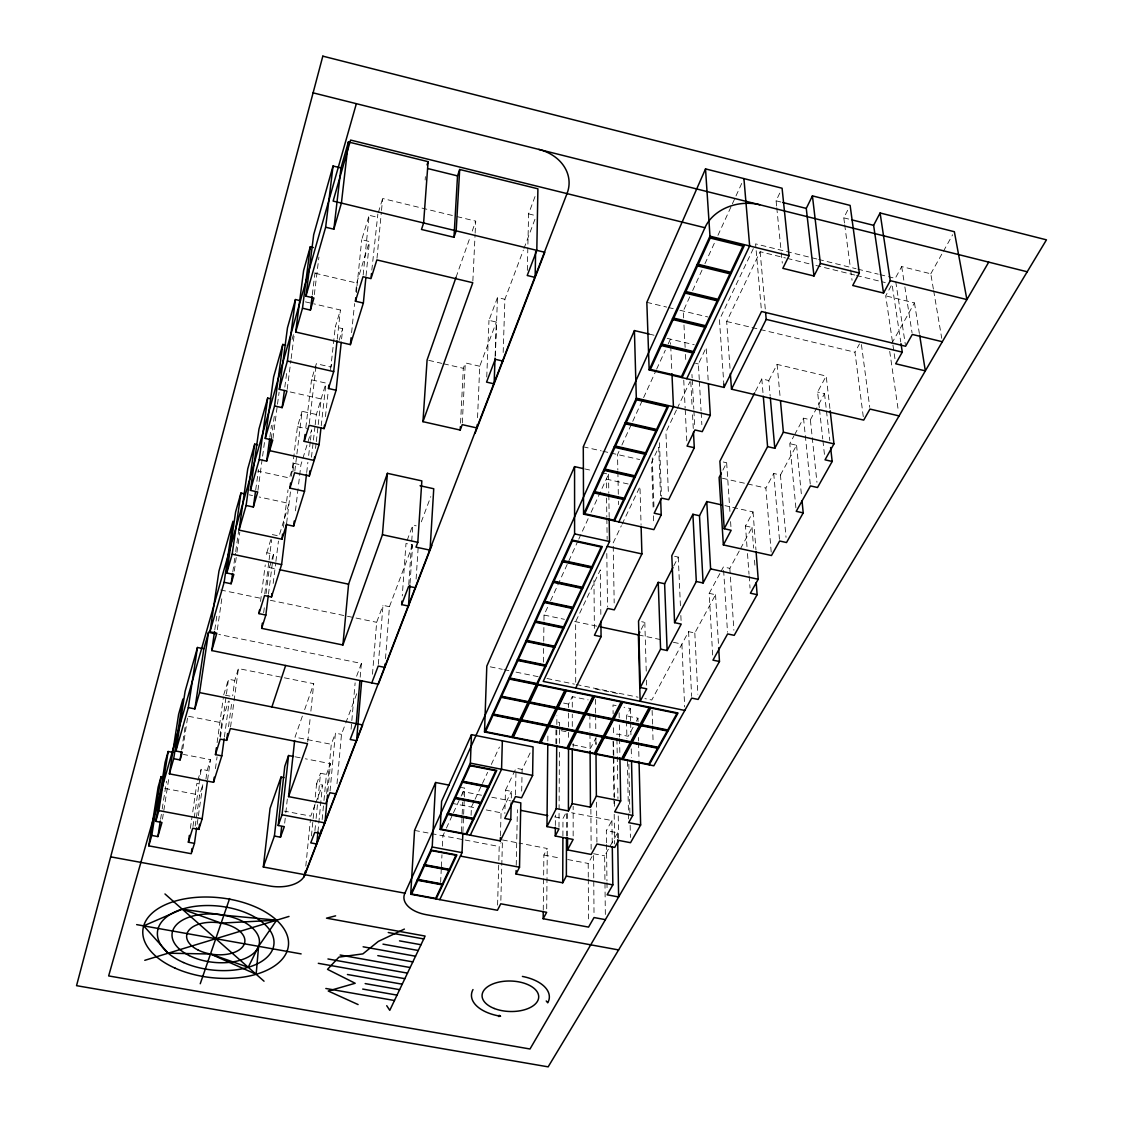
<?xml version="1.0" encoding="UTF-8"?>
<svg xmlns="http://www.w3.org/2000/svg" width="1123" height="1123" viewBox="0 0 1123 1123"><rect width="100%" height="100%" fill="white"/><g stroke="black" fill="none" stroke-linecap="round" stroke-linejoin="round"><path stroke-width="0.75" stroke-dasharray="5 3.75" d="M572.281 726.469L572.281 714.186M572.281 707.167L572.295 696.653L588.171 699.896M573.151 835.947L573.165 806.314M573.165 747.062L573.165 743.566M566.469 836.088L566.525 813.487M567.564 836.003L567.62 813.389M568.547 737.362L568.561 728.616M568.575 726.862L568.603 709.343M568.603 707.588L568.617 704.093L572.295 696.653M562.904 835.905L562.974 818.541L565.824 813.108M558.987 827.174L559.408 750.361M559.451 743.37L559.535 727.662M559.535 725.921L559.563 722.426L554.622 721.429M555.324 825.545L555.408 815.073M555.899 743.608L555.983 729.655M556.699 743.763L556.826 726.244M556.826 724.489L556.882 715.73M543.265 910.107L543.883 855.01L547.294 848.497L519.065 843.106M547.827 741.054L547.898 734.063M546.704 908.858L547.294 848.497M543.462 662.191L543.686 642.974M543.714 641.233L543.939 622.016M543.967 620.261L544.023 615.025L547.659 607.122M516.229 865.328L517.408 809.725M521.69 791.125L522.125 769.437L530.87 751.427M515.471 794.93L515.99 771.571M527.333 270.376L528.582 213.875L536.148 193.507M511.302 798.032L511.456 791.392L505.476 790.213L504.859 813.473M497.587 905.11L498.78 862.029M498.837 860.302L499.216 846.517L501.167 842.573M500.423 835.947L501.055 812.799L511.456 791.392M500.858 900.351L502.416 841.66M503.174 352.496L504.887 299.294L523.346 250.162M495.103 356.398L496.338 322.062L488.982 320.336L497.461 297.539L504.887 299.294M495.369 355.865L497.461 297.539M486.75 376.963L488.982 320.336M471.084 815.34L471.407 807.072L474.355 800.755M477.542 417.7L479.746 366.238L496.338 322.062M461.441 831.708L462.1 816.028M462.171 814.287L462.69 802.103M462.985 795.126L463.125 791.645L481.542 795.224M462.915 831.722L463.574 816.042M463.645 814.301L464.29 798.607M464.361 796.867L464.725 788.149L461.3 787.49M472.853 281.017L475.071 234.833M475.141 233.121L475.717 221.147L455.405 216.206M462.325 422.922L465.301 362.911L479.746 366.238M440.623 882.369L441.297 868.57M441.381 866.844L441.971 854.771M442.392 846.152L442.897 835.807L445.817 829.448M460.542 423.189L463.308 368.316L465.301 362.911M416.114 579.019L418.163 547.547M410.035 583.342L412.632 544.936L405.979 543.504L402.273 595.892M408.758 584.564L412.815 525.101L416.184 525.831M425.14 180.045L425.392 176.634M385.498 658.724L389.442 606.687L412.632 544.936M378.353 664.311L382.971 605.339L389.442 606.687M372.485 674.235L376.654 622.31L382.971 605.339M360.188 677.211L361.367 663.44L218.831 634.439M351.092 729.192L351.696 722.328M351.836 720.601L355.121 682.84M337.012 783.7L341.49 734.372L345.154 724.602M330.05 791.013L335.426 733.179L341.49 734.372M322.147 819.608L323.803 802.229M323.971 800.502L326.442 774.421L330.471 763.682L305.33 758.783M377.005 258.22L381.343 212.163M381.511 210.45L382.634 198.518L453.72 215.798M326.653 793.526L331.285 744.296L335.426 733.179M327.86 791.547L330.471 763.682M317.949 831.862L322.455 785.047L316.56 783.91L315.016 799.52M371.825 270.082L377.861 214.058M311.436 835.933L314.847 801.246M314.931 830.641L315.942 820.211M316.11 818.47L317.809 801.092M317.977 799.351L320.504 773.284L326.442 774.421M363.164 275.023L369.144 215.279L376.907 217.16M305.807 866.1L310.439 819.579M366.056 275.739L369.425 241.557L361.732 239.718L369.144 215.279M307.702 741.966L310.187 717.976M310.889 711.126L313.724 683.696L238.399 668.564L234.749 680.454L232.672 695.867M351.597 332.647L354.587 303.561M355.823 291.587L356.693 283.038L369.425 241.557M356.314 292.682L356.833 287.558M357.016 285.846L361.732 239.718M341.603 338.907L342.697 328.646L335.286 326.933L340.423 310.018L313.752 303.814M337.251 339.104L340.423 310.018M284.695 823.159L285.635 814.47M285.832 812.729L287.53 797.077M325.431 416.647L328.267 390.986M330.569 369.692L335.286 326.933M315.521 448.47L316.11 443.346M316.293 441.634L318.048 426.263M318.23 424.55L321.136 398.918L289.523 391.801M321.206 425.842L325.993 383.097L311.506 379.827L316.335 363.726L330.92 367.053L332.45 362.041M311.464 457.201L313.219 441.83M313.415 440.118L314.987 426.459M315.184 424.747L316.363 414.499L325.993 383.097M306.691 472.53L307.884 462.283M308.671 455.461L310.257 441.802M310.453 440.104L311.647 429.856L300.908 464.838L298.283 486.989M309.302 423.568L316.335 363.726M295.447 510.825L298.072 488.687M305.835 427.681L311.506 379.827M294.83 471.07L296.697 455.699M296.893 453.987L302.073 411.313L316.363 414.499M283.417 527.319L288.021 489.881M312.306 294.717L315.03 272.51M291.404 476.194L297.455 426.712L302.073 411.313M314.328 294.591L318.918 257.041M286.66 522.925L290.604 490.569M292.892 471.828L293.931 463.308L300.908 464.838M273.17 583.441L275.697 563.114M275.907 561.416L278.448 541.089M263.666 612.723L264.326 607.515M266.081 593.618L269.394 567.564L273.507 554.172L266.811 552.755L266.137 557.977M268.467 594.165L272.622 561.121M272.847 559.38L273.507 554.172M264.775 593.856L268.874 561.682M269.085 559.984L271.682 539.658M284.821 387.14L287.053 370.057M287.179 389.358L290.927 360.301M291.152 358.588L294.451 332.941M260.536 601.451L265.253 564.925M271.275 438.7L274.475 414.794M272.987 438.363L277.283 405.908M277.507 404.196L279.094 392.25M228.516 726.665L231.745 702.703M230.58 726.862L238.399 668.564M269.857 437.24L271.457 425.294M255.693 489.979L258.501 469.54M257.953 490.246L262.361 457.861M262.6 456.149L264.691 440.806M224.375 737.067L229.26 701.215M217.104 742.654L223.252 698.267M215.434 768.694L217.076 756.804M219.883 736.407L221.764 722.805L228.418 701.103M220.459 737.404L228.474 679.204L234.749 680.454M207.615 779.924L210.45 759.653L183.386 754.431M232.812 571.888L235.465 553.246M235.704 551.547L238.595 531.221M197.171 824.338L202.814 784.57L196.862 783.433L192.37 814.568M234.3 571.088L236.7 554.13M236.939 552.432L239.817 532.077M205.93 779.095L207.151 770.42L210.45 759.653M192.959 826.5L201.157 769.269L207.151 770.42M195.177 826.093L199.599 795.028L202.814 784.57M217.315 629.722L222.087 596.776M190.377 828.395L192.131 816.295M214.802 629.792L216.823 615.937M181.645 749.715L185.534 724.138M182.824 748.859L187.485 718.144M160.589 819.271L161.937 810.624M162.203 808.897L166.527 781.215M162.484 819.116L169.026 776.99M292.064 339.483L293.945 332.843M197.816 780.288L201.157 769.269M223.73 694.856L228.474 679.204M266.811 552.755L270.825 539.531M293.931 463.308L289.495 477.977L257.757 471.056M339.118 340.325L342.697 328.646M378.339 212.5L382.634 198.518M302.382 716.109L294.998 737.179L331.285 744.296M304.656 709.624L313.724 683.696M456.036 277.339L469.933 237.669M472.25 231.057L475.717 221.147M316.56 783.91L320.504 773.284M356.609 676.214L361.367 663.44M407.116 540.43L412.815 525.101M315.086 804.672L310.776 816.126L284.442 811.129M315.689 803.043L322.455 785.047M345.772 722.973L356.763 693.677M421.307 521.83L430.783 496.619M523.964 248.52L535.039 219.041M446.421 828.128L453.088 813.571M453.453 812.785L460.36 797.681M461.09 796.109L464.725 788.149M550.551 600.805L578.05 540.739M578.78 539.152L588.227 518.531M591.091 512.285L608.526 474.229L601.731 472.713M618.984 451.376L617.538 454.548L617.832 470.088M621.889 445.059L632.024 422.922M632.754 421.336L642.889 399.198M643.619 397.612L655.93 370.73M656.646 369.158L665.335 350.179M668.241 343.863L670.417 339.118L670.642 344.312M689.761 296.865L683.261 311.057L683.612 318.006M692.652 290.562L702.043 270.067M704.935 263.751L715.042 241.67M717.934 235.367L731.663 205.397M732.378 203.825L735.27 197.522M735.986 195.935L743.931 178.599M475.085 799.183L481.725 784.977M482.455 783.405L487.621 772.357M491.298 764.468L499.412 747.104M613.186 542.886L621.37 525.704M622.114 524.132L639.97 486.624L641.065 524.581M676.425 410.092L665.911 432.187L668.452 494.499M677.183 408.505L689.957 381.68M699.278 379.588L698.394 363.964L706.185 347.597L708.304 382.297M753.322 248.618L719.45 319.732L723.816 383.968M776.611 206.014L776.091 200.82L780.583 191.373M730.006 368.344L726.665 321.473L760.131 251.72L785.496 257.981M505.476 790.213L516.061 768.244L522.125 769.437M755.47 391.323L761.801 378.9L768.806 380.543L770.181 396.18M844.482 223.042L843.794 217.834L847.753 210.071M641.247 629.343L644.813 622.381L641.668 621.707M673.73 565.978L678.278 557.092L673.421 556.039M722.875 470.13L726.651 462.774L723.268 462.002M768.806 380.543L777.088 364.399L826.191 376.037L829.981 409.081M626.522 719.366L626.452 715.856L630.34 708.515L624.023 707.223M633.091 727.241L628.248 736.295L616.85 733.993L616.92 737.474M636.334 721.219L637.948 718.201L626.452 715.856M712.656 655.004L709.203 593.351L715.548 594.727L694.814 632.979L688.596 631.659L651.789 700.008L644.925 698.604M709.203 593.351L720.264 572.814M721.05 571.354L723.423 566.947L729.838 568.35L739.706 550.158M746.992 546.662L745.49 525.957L753.042 511.92L724.939 505.631M771.206 552.067L765.886 488.056L773.733 473.471L780.443 475.001L786.03 537.341M795.898 507.849L789.778 443.669L793.821 436.173M794.635 434.671L803.521 418.163L810.371 419.763L816.954 482.3M819.299 407.677L817.586 392.025L826.191 376.037M740.52 548.642L752.031 527.417L745.49 525.957M780.443 475.001L796.572 445.241L789.778 443.669M810.371 419.763L824.521 393.668L817.586 392.025M863.278 416.703L854.954 352.215L859.474 343.933M894.933 358.672L885.696 295.854L892.041 284.231L900.744 341.939M933.381 289.074L930.785 273.801L901.685 266.572L895.242 278.378L888.419 276.693M588.284 877.203L588.199 863.447L592.032 856.512M606.49 842.783L606.336 830.655L611.909 820.562L571.579 812.715M605.339 914.487L604.651 855.852L617.566 832.817L606.336 830.655M891.746 343.47L914.473 302.915L885.696 295.854M930.785 273.801L942.576 252.759M943.418 251.257L952.669 234.735M593.562 853.733L604.651 855.852M502.458 839.934L517.408 842.797M414.541 830.402L429.562 833.266M431.232 833.575L463.378 839.695M465.09 840.018L499.216 846.517M543.883 855.01L560.924 858.253M567.747 859.544L588.199 863.447M164.744 788.416L199.599 795.028M295.279 756.832L303.659 758.46M491.776 797.218L510.558 800.867M554.537 816.912L562.974 818.541M451.544 803.24L476.349 808.027M486.231 809.936L501.055 812.799M188.58 716.306L221.764 722.805M225.288 695.165L229.962 696.092M561.149 730.694L566.301 731.733M572.646 744.788L590.487 748.367L596.004 737.713L596.074 744.675M616.134 705.609L612.99 704.963L613.116 713.737M563.634 703.068L568.617 704.093M490.246 666.823L502.276 669.294M504.002 669.659L509.154 670.712M516.033 672.13L538.366 676.72M546.957 678.474L574.457 684.132M576.183 684.483L638.046 697.186M595.429 688.989L618.787 693.789M220.613 589.982L261.771 598.503M270.348 600.286L376.654 622.31M269.394 567.564L277.816 569.333M544.023 615.025L564.448 619.335M574.667 621.482L596.79 626.143M638.383 634.916L663.482 640.208M673.393 642.286L681.9 644.083L684.651 706.943M272.327 534.576L279.08 536.008L289.074 503.427L259.202 496.984M249.236 494.836L252.563 495.552M297.455 426.712L308.488 429.154M584.746 468.909L591.54 470.425M628.178 483.999L606.294 479.1L606.462 491.172M583.286 446.8L601.226 450.856M602.854 451.221L609.382 452.695M611.01 453.074L639.675 459.546M722.44 478.244L745.84 483.536M747.511 483.915L765.886 488.056M428.747 360.357L441.915 363.389M443.557 363.768L463.308 368.316M305.428 301.876L312.096 303.421M315.212 273.268L356.693 283.038M695.558 363.305L698.394 363.964M649.136 334.064L657.32 336.016M667.132 338.332L694.267 344.761M646.834 302.34L666.697 307.098M668.353 307.491L673.323 308.685M679.948 310.271L707.939 316.981M726.665 321.473L750.304 327.13M751.989 327.537L758.741 329.151M760.425 329.558L854.954 352.215M528.582 213.875L536.261 215.756M816.898 259.02L755.582 243.873L761.366 309.766M818.597 259.441L856.063 268.706M857.775 269.127L878.214 274.166M879.913 274.588L886.721 276.272M787.195 258.388L809.178 263.807M815.944 265.477L854.842 275.065M856.526 275.486L885.275 282.575M776.091 200.82L781.117 202.084M843.794 217.834L848.763 219.083M933.676 290.773L941.748 338.332M914.473 302.915L919.358 333.489M901.685 266.572L903.804 280.146M904.871 286.927L912.044 332.745M895.761 281.775L905.349 344.564M889.711 351.373L898.344 410.821M861.425 344.564L869.749 407.368M844.707 224.782L850.434 268.144M850.673 269.885L852.048 280.287M824.521 393.668L826.289 409.305M826.486 411.046L829.827 440.609M819.495 409.418L822.738 438.967M822.934 440.707L824.661 456.359M803.521 418.163L810.273 484.167M776.779 207.755L781.103 251.033M781.271 252.759L782.31 263.147M796.572 445.241L801.499 495.538M777.088 364.399L780.317 399.156M760.131 251.72L765.423 310.706M773.733 473.471L779.46 539.279M761.801 378.9L763.135 394.524M753.042 511.92L755.961 549.905M752.031 527.417L753.589 548.108M754.516 560.18L755.161 568.799M747.497 553.555L749.013 574.246M749.139 575.973L750.024 588.045M726.651 462.774L730.006 512.958M730.582 521.619L731.045 528.54M729.838 568.35L733.88 630.185M723.633 570.386L727.507 632.221M715.548 594.727L718.566 646.09M699.376 381.315L701.061 410.821M701.159 412.548L701.847 424.691M691.95 374.45L692.147 377.918M692.231 379.644L693.817 409.137M693.916 410.878L694.842 428.228M690.799 381.834L692.175 407.846M692.554 414.794L693.284 428.663M683.977 324.94L685.128 347.484M685.479 354.433L685.844 361.367M683.753 380.192L685.142 407.944M685.227 409.67L686.785 440.89M694.814 632.979L697.832 694.196M688.596 631.659L691.614 696.372M670.726 346.052L671.877 372.064M678.278 557.092L680.468 606.897M680.847 615.488L681.156 622.353M659.482 442.729L661.503 496.38M660.506 495.748L658.696 447.319L651.593 462.241L653.179 508.887M652.266 457.875L654.007 508.017M653.418 515.808L653.712 524.441M652.112 710.396L652.547 724.251M652.603 725.977L653.137 743.286M644.813 622.381L646.244 671.357M646.497 680.103L646.694 687.094M637.948 718.201L638.032 721.71M638.426 737.46L638.524 740.955M638.566 742.71L639.001 760.215M630.34 708.515L630.607 720.784M630.649 722.538L630.929 734.807M631.238 748.83L631.435 757.59M628.838 764.202L629.891 813.038M630.143 825.251L630.41 837.463M626.55 721.12L626.915 738.625M627.392 761.38L628.445 812.14M628.487 813.894L628.599 819.144M617.875 471.814L618.31 494.274M618.436 501.181L618.506 504.634M619.124 712.796L619.208 717.976M619.335 724.896L619.559 736.983M619.587 738.723L619.896 756.004M616.948 739.229L617.215 754.923M617.243 756.677L617.65 781.103M617.776 788.079L617.945 798.537M618.24 815.986L618.633 838.67M613.242 546.325L614.183 602.981M617.566 832.817L617.65 838.025M613.34 727.76L613.453 734.765M613.551 741.784L613.776 755.807M613.804 757.562L614.562 806.651M613.074 741.138L613.93 796.895M613.958 798.635L614.099 807.339M614.197 814.315L614.66 843.935M608.526 474.229L608.806 493.208M608.834 494.934L609.171 517.366M611.909 820.562L612.274 844.889M606.56 498.065L606.827 517.043M606.855 518.77L607.15 539.461M606.799 553.485L607.543 606.701M606.504 844.524L606.953 880.937M606.981 882.664L607.038 887.872M600.833 614.393L600.328 569.866L575.65 621.693L575.706 682.826M596.566 802.187L596.917 842.264M595.527 699.362L595.639 713.189M595.653 714.916L595.808 732.196M595.864 739.116L595.906 744.296M593.969 580.465L594.376 628.403M593.576 855.459L593.758 879.604M593.772 881.33L594.025 915.821M590.88 809.22L591.147 849.227M589.856 714.256L589.968 731.789M589.982 733.544L590.08 749.322M588.284 878.93L588.522 921.941"/><path stroke-width="1.5" d="M639.057 761.97L640.643 824.97L630.522 842.699L618.661 840.411L614.716 847.416L596.945 844.005L591.175 854.435L567.536 849.914L573.151 839.442L555.253 836.003L558.973 828.914L546.971 826.598L556.278 808.574L568.406 810.932L572.239 803.633L572.267 749.266M516.117 870.536L516.047 874.017L562.721 882.79L566.371 876.094L566.469 837.828M567.536 849.914L567.564 837.744M568.406 810.932L568.533 747.876M562.721 882.79L562.904 837.646M555.253 836.003L555.324 827.286M556.278 808.574L556.699 745.518M605.395 919.653L594.039 917.547L588.55 927.107L543.167 918.726L543.251 911.834M546.971 826.598L547.785 744.535M510.783 819.622L504.732 818.456L515.443 796.6L521.563 797.793L532.611 775.403L533.06 746.921L471.478 734.653L441.606 801.317L440.188 829.462L500.282 840.916L510.783 819.622L511.176 803.015M535.615 251.72L535.138 277.409L527.22 275.5L536.808 250.359L537.903 188.804L459.686 169.475L457.524 175.89L453.973 237.29L421.49 229.457L423.61 222.986L428.102 161.67L348.397 141.961L340.985 167.945L333.854 229.19L325.656 227.225L333.04 166.007L340.985 167.945M516.047 874.017L519.514 867.237L520.805 802.861L512.27 801.19M502.346 740.801L501.56 769.283L470.312 835.203M500.282 840.916L500.367 837.604M495.046 358.111L494.12 383.855L486.554 382.115L495.243 359.304L502.893 361.073M718.664 647.803L719.464 661.503L698.099 699.432L691.698 698.113L653.825 765.788L484.518 731.971L486.806 666.121L574.569 466.621L583.048 468.53M440.188 829.462L470.355 763.135L471.478 734.653M477.261 424.564L477.107 427.989L462.241 424.648L460.205 430.053L422.964 421.672L427.091 359.978L456.036 277.339M439.781 899.621L462.044 852.638L462.844 833.477M460.205 430.053L460.374 426.614M543.167 918.726L546.662 912.311L500.76 903.804L497.447 910.276L410.723 894.259L432.215 846.995L435.626 782.492L449.312 785.159M459.686 169.475L456.177 230.861L453.973 237.29M410.723 894.259L414.541 830.402L435.626 782.492M420.058 485.74L433.745 488.744L430.039 550.158L415.973 547.14L417.798 542.325L421.841 480.897L387.407 473.33L348.579 584.185L342.908 644.995L261.673 628.361L262.333 623.153M409.909 585.097L408.491 606.055L401.655 604.623L401.908 601.128M385.105 663.932L384.852 667.399L378.212 666.051L371.797 682.882M342.908 644.995L382.438 534.73L387.407 473.33M361.662 680.664L356.581 740.745L350.194 739.481L356.23 723.675L359.893 680.65M258.599 946.338L256.156 974.273L210.492 954.017L168.197 953.188L143.688 925.871L182.193 909.139L223.87 915.203L276.637 920.186L258.599 946.338L248.211 967.282L210.492 954.017M321.164 830.037L320.827 833.519L314.763 832.368L310.748 842.882L316.784 844.005L317.949 831.862M327.537 795.028L324.926 822.892L282.041 814.779L278.195 825.489L284.316 826.64L280.483 837.197L274.405 836.059L263.315 867.012L404.898 893.178M371.166 276.918L371.488 273.493M305.302 871.266L304.951 874.705L362.673 724.953L199.585 692.61L194.869 708.908L188.313 707.616L175.904 751.034L182.305 752.27L180.087 759.934L173.7 758.713L169.376 773.859L213.552 782.296L221.821 755.849L224.151 738.766M313.359 247.509L310.285 246.779L303.603 270.545L295.686 332.029L350.376 344.621L363.361 303.07L365.887 277.451M350.376 344.621L351.078 337.77M363.361 303.07L355.43 301.217L355.78 297.806M257.532 444.764L254.71 444.132L247.748 468.881L239.059 530.112L281.943 539.222L286.449 524.623L293.622 526.168L304.515 491.298L289.945 488.126L294.619 472.769L309.302 475.984L319.1 444.638L304.207 441.353L309.106 425.28L324.112 428.621L336.114 390.243L341.238 342.333M280.483 837.197L281.62 826.795M336.114 390.243L328.478 388.516L333.699 371.601L337.054 340.816M336.1 793.919L329.895 792.726L325.698 803.717L288.541 796.628L294.633 740.576M278.195 825.489L284.779 766.363L288.569 755.526L293.608 756.509M324.112 428.621L324.491 425.196M328.478 388.516L328.857 385.091M282.041 814.779L288.569 755.526M314.552 457.019L314.173 460.43L269.688 450.66L271.275 438.7M274.405 836.059L281.031 777.06L284.007 777.635M319.1 444.638L321.024 427.554M263.315 867.012L270.053 808.406L281.031 777.06M309.302 475.984L309.892 470.86M348.397 141.961L341.406 203.095L333.854 229.19M304.515 491.298L306.495 474.229M293.622 526.168L294.226 521.058M304.207 441.353L305.021 434.517M281.943 539.222L282.575 534.127M310.285 246.779L302.494 308.235L310.411 310.088L312.096 296.416M289.945 488.126L290.562 483.016M268.243 595.906L265.842 615.039L258.978 613.635L264.551 595.555L271.485 596.987L281.62 564.574L286.59 523.809M271.485 596.987L271.906 593.604M310.411 310.088L313.907 298.016L305.947 296.149L313.682 234.721L333.04 166.007M285.733 345.112L282.785 344.438L274.559 405.95L282.14 407.649L284.372 390.565M258.978 613.635L259.427 610.154M282.14 407.649L286.955 391.057L279.304 389.344L287.39 361.073L295.433 299.546L300.431 300.711M279.304 389.344L287.474 327.818L295.433 299.546M221.821 755.849L215.448 754.614L220.234 739.116L226.664 740.366L227.59 733.516M270.559 398.721L267.681 398.075L259.245 459.518L266.656 461.132L269.632 438.953M254.71 444.132L246.105 505.462L253.363 507.02L255.468 491.692M266.656 461.132L272.749 440.076L265.267 438.419L273.633 376.935L282.785 344.438M215.448 754.614L216.388 747.778M213.552 782.296L214.254 777.2M196.679 827.805L194.461 843.359L188.383 842.236L192.707 828.241L198.841 829.378L202.168 818.737L207.376 781.608M253.363 507.02L257.728 491.958L250.415 490.372L258.978 429L267.681 398.075M431.878 545.343L378.367 684.216L211.77 650.568L216.809 633.204L209.987 631.814L224.137 582.29L231.127 583.749L232.573 573.572M198.841 829.378L199.571 824.184M231.127 583.749L233.823 574.471L226.79 573.011L232.18 554.172L240.94 493.039L244.252 493.755M191.486 851.978L191.977 848.525M224.137 582.29L232.98 521.297L218.957 571.102L209.987 631.814M226.79 573.011L235.605 511.962L240.94 493.039M188.383 842.236L189.38 835.315M211.77 650.568L214.549 631.519M199.585 692.61L208.527 632.347L215.405 633.751M194.869 708.908L203.839 648.785L208.527 632.347M180.087 759.934L181.379 751.413M188.313 707.616L197.451 647.494L203.839 648.785M175.904 751.034L185.113 691.305L197.451 647.494M194.461 843.359L191.233 853.705L148.783 845.858L151.773 835.442L157.88 836.579L160.322 820.997M169.376 773.859L178.613 714.354L182.923 699.053L173.7 758.713M157.88 836.579L161.965 822.499L155.802 821.334L165.095 762.349L168.155 751.498L173.237 752.48M155.802 821.334L158.862 810.609L168.155 751.498M148.783 845.858L158.118 787.167L161.08 776.611L164.07 777.186M151.773 835.442L161.08 776.611M356.356 103.681L108.65 975.929L530 1048.994L988.731 262.136M239.059 530.112L246.105 505.462M250.415 490.372L259.245 459.518M265.267 438.419L274.559 405.95M295.686 332.029L302.494 308.235M305.947 296.149L325.656 227.225M355.43 301.217L362.996 276.735L370.997 278.616L376.851 259.918L472.783 282.729L422.964 421.672M226.664 740.366L230.355 728.574L307.52 743.693L288.541 796.628M261.673 628.361L265.842 615.039M427.063 164.899L428.102 161.67M271.892 706.957L285.649 665.49M200.245 983.734L229.611 898.568M401.655 604.623L408.632 586.318L415.538 587.764M303.715 877.147L567.129 193.282A42.618 34.841 0.5 0 0 538.815 149.401M475.029 433.38L544.823 252.296L333.124 201.087L350.573 140.066L704.935 227.73M649.136 334.064L634.411 330.583L583.286 446.8L583.567 514.152L653.895 529.635L661.222 514.769L660.633 499.202M890.272 280.666L966.903 299.574L954.353 231.717L880.095 212.977L890.272 280.666L883.52 293.061L852.722 285.495L859.32 273.029L850.125 205.411L812.42 195.879L820.394 263.428L813.993 275.991L782.829 268.341L789.062 255.693L782.085 188.229L705.525 168.899L646.834 302.34L649.164 369.916L724.054 387.435L761.52 311.506L905.601 346.263L912.311 334.443L942.323 341.729M484.518 731.971L574.597 533.888L574.569 466.621M583.567 514.152L636.32 398.174L634.411 330.583M649.164 369.916L709.975 236.181L705.525 168.899M436.145 898.947L456.907 854.954L430.839 850.027M466.564 834.487L496.773 770.42L469.484 765.058M512.285 737.516L602.335 546.62L571.832 539.981M614.435 520.946L668.466 406.372L635.983 398.862M682.04 377.609L744.338 245.544L709.61 236.981M609.199 519.093L609.536 541.525L543.223 681.394L684.805 710.438M618.843 521.914L673.435 406.751L671.961 373.805M686.729 378.704L749.659 245.965L743.931 178.599M539.924 743.047L565.824 690.041M813.993 275.991L806.272 208.415L812.42 195.879M575.706 688.062L601.072 636.657L600.903 621.244M641.107 526.308L641.907 553.92L614.295 609.859L607.571 608.427L594.432 635.253L601.072 636.657M693.467 432.13L694.295 447.74L668.662 499.693L661.573 498.107L654.176 513.211L661.222 514.769M708.416 384.038L710.312 415.271L702.24 431.639L694.94 429.955L687.037 446.084L694.295 447.74M899.074 415.917L869.974 409.067L863.713 420.1L731.494 389.176L766.209 319.381L765.577 312.433M567.438 748.536L594.081 695.825M672.972 567.452L664.619 583.735L658.232 582.36L638.538 621.047L640.292 687.515L646.75 688.848L640.138 701.271L638.383 634.916L639.815 632.123M674.572 622.661L696.316 581.503L703.096 582.977L699.489 515.738L692.891 514.278L671.807 555.688L674.572 622.661L681.226 624.079L667.146 650.526L660.577 649.15L640.292 687.515M754.684 392.882L719.885 461.23L724.209 528.722L731.157 530.267L723.352 544.922L771.487 555.52L779.615 541.005L786.507 542.535L803.212 512.888L802.019 500.746M699.489 515.738L706.76 501.56L721.64 504.887M721.359 473.078L719.099 477.486L723.352 544.922M594.825 754.01L622.212 701.594M883.52 293.061L873.624 225.33L880.095 212.977M724.209 528.722L767.585 446.645L763.289 396.265M703.096 582.977L710.606 568.884L706.76 501.56M767.585 446.645L774.8 448.302L783.377 432.173L780.471 400.883M572.239 803.633L590.445 807.184L596.369 796.165L596.004 754.67M622.072 759.443L650.203 707.322M619.924 757.73L620.696 800.938L614.646 811.901L632.726 815.438L631.519 761.099M649.192 764.861L678.053 713.021L508.887 678.39M756.088 551.632L758.207 579.257L750.403 593.211L757.127 594.671L756.214 582.598M830.178 410.821L833.968 443.866L825.04 459.826L832.185 461.469L817.516 487.508L810.455 485.908L796.221 511.33L803.212 512.888M632.726 815.438L628.669 822.654L640.643 824.97M757.127 594.671L734.217 635.337L727.62 633.934L712.951 660.142L719.464 661.503M900.997 343.638L902.274 352.131L895.677 363.768L925.338 370.871L919.639 335.187M612.288 846.63L612.849 884.868L607.122 894.806L618.619 896.968L617.678 839.751M404.392 929.086L378.339 941.397L362.897 953.876L338.935 957.119L327.523 969.36L355.177 983.271L328.239 991.005L358.097 1004.566M144.783 960.319L289.004 916.424M335.609 915.849L326.512 918.165L425.112 936.063L389.779 1010.349L386.733 1005.689M498.542 1016.469L500.479 1016.217A38.954 20.958 1.6 0 1 472.994 989.56M276.637 920.186L221.147 923.106L182.193 909.139M325.838 988.479L394.454 1000.509M347.428 974.497L402.216 984.197M365.172 983.594L399.606 989.672M362.701 989.068L397.023 995.118M377.805 955.631L412.829 961.892M340.129 955.027L410.148 967.535M136.655 924.622L301.132 953.904M327.944 958.972L407.481 973.122M318.314 963.323L404.841 978.68M399.507 940.863L420.985 944.738M382.985 944.148L418.247 950.493M363.122 946.801L415.524 956.22M388.249 932.511L423.75 938.94M110.672 856.849L269.422 885.949A30.223 17.378 5.6 0 0 304.894 874.873M618.591 949.932L426.094 914.655A29.731 16.971 2.8 0 1 404.827 893.332L705.076 227.407A42.267 33.199 -8.3 0 1 759.766 204.765M424.017 865.033L449.86 869.876M417.307 879.772L442.939 884.545M432.215 846.995L462.044 852.638M460.416 856.091L519.514 867.237M566.371 876.094L612.849 884.868M158.862 810.609L202.168 818.737M447.305 813.796L473.906 818.906M520.791 810.371L547.785 815.607M454.562 797.849L481.388 803.043M596.369 796.165L620.696 800.938M461.946 781.608L489.01 786.886M470.355 763.135L532.611 775.403M492.492 714.467L658.625 747.918M500.605 696.597L668.241 730.638M517.338 659.805L546.143 665.757M525.957 640.854L555.029 646.904M534.759 621.51L564.097 627.673M279.501 569.684L348.579 584.185M543.729 601.76L573.362 608.034M600.201 626.859L639.352 635.113M232.18 554.172L281.62 564.574M382.438 534.73L417.798 542.325M552.909 581.602L582.823 587.989M562.258 561.009L592.467 567.522M574.597 533.888L609.536 541.525M607.248 546.368L641.907 553.92M710.606 568.884L758.207 579.257M593.604 492.099L624.781 499.033M603.851 469.568L635.337 476.629M287.39 361.073L333.699 371.601M614.309 446.533L646.146 453.734M625.034 422.964L657.18 430.32M636.32 398.174L710.312 415.271M783.377 432.173L833.968 443.866M660.689 344.579L693.916 352.44M672.48 318.637L706.072 326.667M684.553 292.078L718.523 300.276M766.209 319.381L902.274 352.131M696.934 264.874L731.27 273.24M709.975 236.181L789.062 255.693M820.394 263.428L859.32 273.029M427.681 168.534L457.524 175.89M313.106 92.844L1027.222 271.78M782.801 202.505L806.272 208.415M852.076 219.926L873.624 225.33M499.145 1015.29L500.479 1016.217M164.969 893.964L264.031 981.207M546.227 1000.958L547.743 1002.825A38.954 20.958 1.6 0 0 522.406 976.42M830.613 447.558L832.185 461.469M770.336 397.921L774.8 448.302M730.371 373.552L731.494 389.176M723.816 383.968L724.054 387.435M692.891 514.278L696.316 581.503M664.619 583.735L667.146 650.526M658.232 582.36L660.577 649.15M590.094 751.076L590.445 807.184M322.82 56.15L76.546 985.671L548.15 1066.85L1046.454 239.845L322.82 56.15M417.854 880.334L411.636 893.978L435.626 898.414L442.013 884.826L417.854 880.334M424.564 865.594L418.233 879.491L442.406 883.998L448.919 870.171L424.564 865.594M431.386 850.602L424.943 864.752L449.326 869.314L455.952 855.249L431.386 850.602M447.866 814.4L441.142 829.153L466.017 833.898L472.937 819.214L447.866 814.4M455.124 798.467L448.274 813.501L473.359 818.316L480.405 803.352L455.124 798.467M462.508 782.226L455.545 797.541L480.841 802.44L488.014 787.195L462.508 782.226M470.046 765.689L462.943 781.285L488.449 786.268L495.776 770.743L470.046 765.689M493.053 715.126L485.543 731.635L511.737 736.87L519.472 720.447L493.053 715.126M501.181 697.285L493.516 714.116L519.949 719.436L527.838 702.689L501.181 697.285M509.463 679.078L501.644 696.246L528.315 701.664L536.373 684.581L509.463 679.078M517.914 660.521L509.94 678.025L536.864 683.542L545.062 666.121L517.914 660.521M526.547 641.57L518.405 659.44L545.567 665.055L553.948 647.283L526.547 641.57M535.348 622.24L527.038 640.475L554.453 646.188L563.002 628.052L535.348 622.24M544.318 602.504L535.853 621.117L563.535 626.943L572.253 608.427L544.318 602.504M553.499 582.36L544.837 601.366L572.786 607.29L581.686 588.396L553.499 582.36M562.862 561.795L554.018 581.195L582.233 587.231L591.33 567.929L562.862 561.795M572.421 540.781L563.395 560.602L591.891 566.75L601.17 547.041L572.421 540.781M594.207 492.941L584.746 513.716L613.86 520.131L623.588 499.468L594.207 492.941M604.455 470.425L594.783 491.663L624.191 498.205L634.144 477.078L604.455 470.425M614.927 447.403L605.044 469.119L634.748 475.787L644.925 454.197L614.927 447.403M625.637 423.862L615.53 446.07L645.543 452.864L655.944 430.783L625.637 423.862M636.601 399.774L626.255 422.501L656.576 429.435L667.216 406.849L636.601 399.774M661.307 345.547L650.428 369.425L681.45 376.682L692.624 352.945L661.307 345.547M673.098 319.62L661.966 344.073L693.312 351.485L704.767 327.186L673.098 319.62M685.184 293.075L673.786 318.118L705.469 325.698L717.19 300.81L685.184 293.075M697.551 265.898L685.886 291.545L717.92 299.279L729.922 273.787L697.551 265.898M710.241 238.034L698.281 264.326L730.666 272.229L742.963 246.105L710.241 238.034M521.072 720.769L513.309 737.193L539.377 742.401L547.35 726.062L521.072 720.769M529.452 703.026L521.535 719.759L547.842 725.065L555.969 708.402L529.452 703.026M537.987 684.918L529.93 702.001L556.475 707.392L564.757 690.392L537.987 684.918M548.95 726.384L540.963 742.71L566.904 747.89L575.102 731.649L548.95 726.384M557.584 708.725L549.428 725.374L575.608 730.652L583.974 714.088L557.584 708.725M566.385 690.729L558.075 707.715L584.493 713.077L593.014 696.19L566.385 690.729M576.689 731.971L568.463 748.213L594.292 753.365L602.728 737.207L576.689 731.971M585.574 714.41L577.194 730.975L603.248 736.225L611.838 719.745L585.574 714.41M594.629 696.513L586.08 713.4L612.372 718.734L621.145 701.945L594.629 696.513M604.3 737.53L595.85 753.673L621.552 758.811L630.214 742.738L604.3 737.53M613.439 720.068L604.82 736.534L630.747 741.756L639.577 725.374L613.439 720.068M622.746 702.268L613.958 719.057L640.124 724.377L649.122 707.672L622.746 702.268M631.786 743.061L623.111 759.12L648.687 764.23L657.573 748.255L631.786 743.061M641.163 725.697L632.319 742.078L658.12 747.272L667.188 730.975L641.163 725.697M650.722 707.995L641.696 724.7L667.736 729.978L676.972 713.372L650.722 707.995M494.302 1008.496A28.328 15.245 1.6 0 0 538.619 998.052A28.328 15.245 1.6 0 0 498.247 982.246A28.328 15.245 1.6 0 0 494.302 1008.496M175.146 968.166A73.192 40.161 6.2 0 0 288.4 945.819A73.192 40.161 6.2 0 0 183.442 899.102A73.192 40.161 6.2 0 0 175.146 968.166M183.526 962.537A58.55 32.118 6.2 0 0 273.914 944.401A58.55 32.118 6.2 0 0 189.675 907.244A58.55 32.118 6.2 0 0 183.526 962.537M198.209 950.1A29.268 16.059 6.2 0 0 244.688 942.688A29.268 16.059 6.2 0 0 204.358 922.853A29.268 16.059 6.2 0 0 198.209 950.1M189.24 955.589A43.909 24.088 6.2 0 0 259.104 944.682A43.909 24.088 6.2 0 0 198.841 914.768A43.909 24.088 6.2 0 0 189.24 955.589"/></g></svg>
